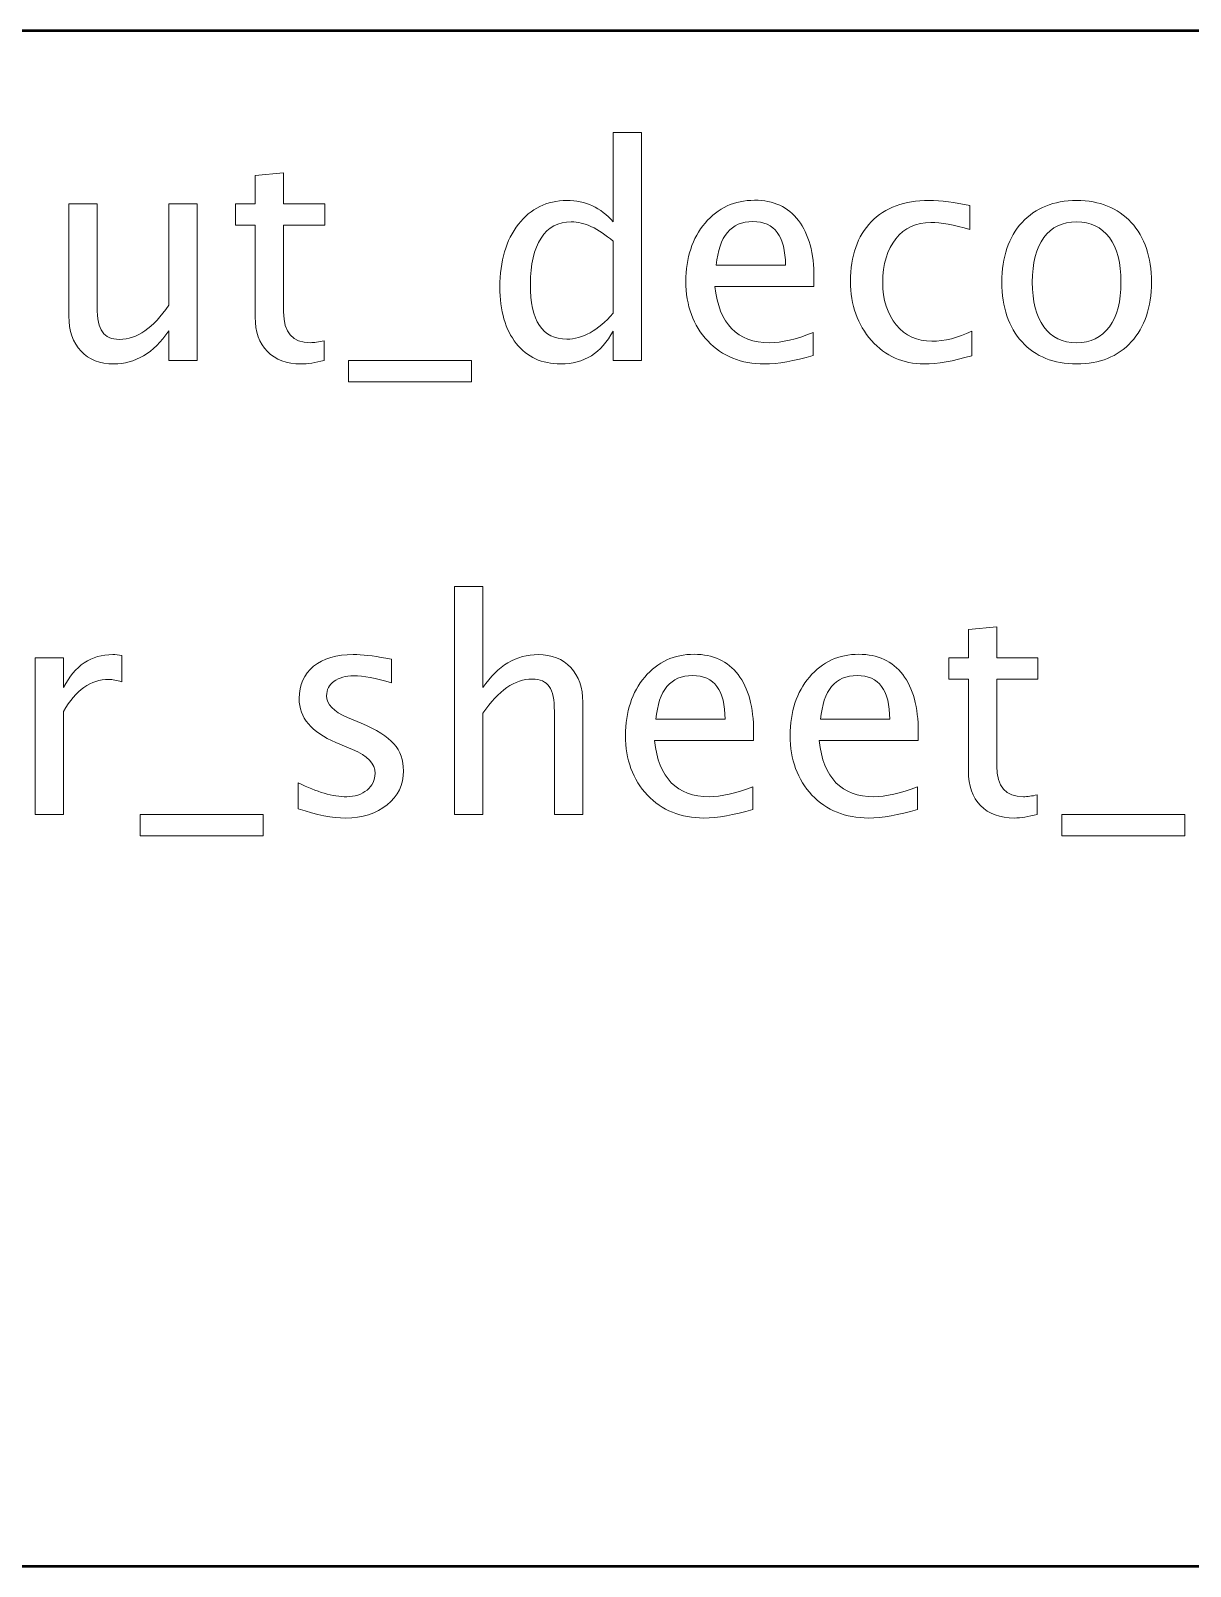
# Model space of a CAD drawing. Header units: centimetres. Extents: x -26.9 to 26.9, y -5.2 to 5.2.
# Drawn here: x -7.328 to -4.006, y -5.2 to -0.8 of the extents above; entities that cross this region are included whole.
import ezdxf

# ---------------------------------------------------------------- set-up
doc = ezdxf.new("R2010")
doc.units = ezdxf.units.CM
doc.header["$MEASUREMENT"] = 0
doc.layers.add('Layer 1', color=7, linetype='Continuous')

msp = doc.modelspace()

# ---------------------------------------------------------------- linework, layer by layer
at = {"layer": 'Layer 1', "lineweight": 53}
msp.add_open_spline([(-26.95, -4.7), (-26.95, -4.7), (-26.95, -1.3), (-26.95, -1.3), (-26.95, -1.3), (-26.95, -1.02386), (-26.72614, -0.8), (-26.45, -0.8), (-26.45, -0.8), (-26.45, -0.8), (26.45, -0.8), (26.45, -0.8), (26.45, -0.8), (26.72614, -0.8), (26.95, -1.02386), (26.95, -1.3), (26.95, -1.3), (26.95, -1.3), (26.95, -4.7), (26.95, -4.7), (26.95, -4.7), (26.95, -4.97614), (26.72614, -5.2), (26.45, -5.2), (26.45, -5.2), (26.45, -5.2), (-26.45, -5.2), (-26.45, -5.2), (-26.45, -5.2), (-26.72614, -5.2), (-26.95, -4.97614), (-26.95, -4.7)], degree=3, knots=[0, 0, 0, 0, 0.1111111, 0.1111111, 0.1111111, 0.1111111, 0.2222222, 0.2222222, 0.2222222, 0.2222222, 0.3333333, 0.3333333, 0.3333333, 0.3333333, 0.4444444, 0.4444444, 0.4444444, 0.4444444, 0.5555556, 0.5555556, 0.5555556, 0.5555556, 0.6666667, 0.6666667, 0.6666667, 0.6666667, 0.7777778, 0.7777778, 0.7777778, 0.7777778, 1, 1, 1, 1], dxfattribs=at)
at = {"layer": 'Layer 1', "color": 5, "lineweight": 9}
for points, knots in [([(-5.65959, -1.74469), (-5.65959, -1.74469), (-5.65959, -1.66045), (-5.65959, -1.66045), (-5.65959, -1.66045), (-5.69275, -1.72338), (-5.7427, -1.75485), (-5.80945, -1.75485), (-5.80945, -1.75485), (-5.86363, -1.75485), (-5.90625, -1.73524), (-5.93729, -1.69587), (-5.93729, -1.69587), (-5.96834, -1.6565), (-5.98386, -1.60273), (-5.98386, -1.53457), (-5.98386, -1.53457), (-5.98386, -1.46007), (-5.96622, -1.4001), (-5.93108, -1.35466), (-5.93108, -1.35466), (-5.89581, -1.30936), (-5.84952, -1.28664), (-5.79209, -1.28664), (-5.79209, -1.28664), (-5.73889, -1.28664), (-5.69458, -1.30696), (-5.65959, -1.34774), (-5.65959, -1.34774), (-5.65959, -1.34774), (-5.65959, -1.09191), (-5.65959, -1.09191), (-5.65959, -1.09191), (-5.65959, -1.09191), (-5.5783, -1.09191), (-5.5783, -1.09191), (-5.5783, -1.09191), (-5.5783, -1.09191), (-5.5783, -1.74469), (-5.5783, -1.74469), (-5.5783, -1.74469), (-5.5783, -1.74469), (-5.65959, -1.74469), (-5.65959, -1.74469)], [0, 0, 0, 0, 0.0833333, 0.0833333, 0.0833333, 0.0833333, 0.1666667, 0.1666667, 0.1666667, 0.1666667, 0.25, 0.25, 0.25, 0.25, 0.3333333, 0.3333333, 0.3333333, 0.3333333, 0.4166667, 0.4166667, 0.4166667, 0.4166667, 0.5, 0.5, 0.5, 0.5, 0.5833333, 0.5833333, 0.5833333, 0.5833333, 0.6666667, 0.6666667, 0.6666667, 0.6666667, 0.75, 0.75, 0.75, 0.75, 0.8333333, 0.8333333, 0.8333333, 0.8333333, 1, 1, 1, 1]), ([(-6.48763, -1.74455), (-6.51275, -1.75146), (-6.53462, -1.75485), (-6.5531, -1.75485), (-6.5531, -1.75485), (-6.59459, -1.75485), (-6.62691, -1.743), (-6.65005, -1.71929), (-6.65005, -1.71929), (-6.67333, -1.69558), (-6.6849, -1.6627), (-6.6849, -1.62051), (-6.6849, -1.62051), (-6.6849, -1.62051), (-6.6849, -1.35692), (-6.6849, -1.35692), (-6.6849, -1.35692), (-6.6849, -1.35692), (-6.74107, -1.35692), (-6.74107, -1.35692), (-6.74107, -1.35692), (-6.74107, -1.35692), (-6.74107, -1.29595), (-6.74107, -1.29595), (-6.74107, -1.29595), (-6.74107, -1.29595), (-6.6849, -1.29595), (-6.6849, -1.29595), (-6.6849, -1.29595), (-6.6849, -1.29595), (-6.6849, -1.21482), (-6.6849, -1.21482), (-6.6849, -1.21482), (-6.6849, -1.21482), (-6.60362, -1.20705), (-6.60362, -1.20705), (-6.60362, -1.20705), (-6.60362, -1.20705), (-6.60362, -1.29595), (-6.60362, -1.29595), (-6.60362, -1.29595), (-6.60362, -1.29595), (-6.48594, -1.29595), (-6.48594, -1.29595), (-6.48594, -1.29595), (-6.48594, -1.29595), (-6.48594, -1.35692), (-6.48594, -1.35692), (-6.48594, -1.35692), (-6.48594, -1.35692), (-6.60362, -1.35692), (-6.60362, -1.35692), (-6.60362, -1.35692), (-6.60362, -1.35692), (-6.60362, -1.60584), (-6.60362, -1.60584), (-6.60362, -1.60584), (-6.60362, -1.66454), (-6.57808, -1.69389), (-6.52714, -1.69389), (-6.52714, -1.69389), (-6.51627, -1.69389), (-6.50315, -1.69206), (-6.48763, -1.68853), (-6.48763, -1.68853), (-6.48763, -1.68853), (-6.48763, -1.74455), (-6.48763, -1.74455)], [0, 0, 0, 0, 0.0555556, 0.0555556, 0.0555556, 0.0555556, 0.1111111, 0.1111111, 0.1111111, 0.1111111, 0.1666667, 0.1666667, 0.1666667, 0.1666667, 0.2222222, 0.2222222, 0.2222222, 0.2222222, 0.2777778, 0.2777778, 0.2777778, 0.2777778, 0.3333333, 0.3333333, 0.3333333, 0.3333333, 0.3888889, 0.3888889, 0.3888889, 0.3888889, 0.4444444, 0.4444444, 0.4444444, 0.4444444, 0.5, 0.5, 0.5, 0.5, 0.5555556, 0.5555556, 0.5555556, 0.5555556, 0.6111111, 0.6111111, 0.6111111, 0.6111111, 0.6666667, 0.6666667, 0.6666667, 0.6666667, 0.7222222, 0.7222222, 0.7222222, 0.7222222, 0.7777778, 0.7777778, 0.7777778, 0.7777778, 0.8333333, 0.8333333, 0.8333333, 0.8333333, 0.8888889, 0.8888889, 0.8888889, 0.8888889, 1, 1, 1, 1]), ([(-6.9327, -1.74469), (-6.9327, -1.74469), (-6.9327, -1.66031), (-6.9327, -1.66031), (-6.9327, -1.66031), (-6.97602, -1.72338), (-7.02865, -1.75485), (-7.09046, -1.75485), (-7.09046, -1.75485), (-7.12969, -1.75485), (-7.16087, -1.74257), (-7.18402, -1.71788), (-7.18402, -1.71788), (-7.2073, -1.69318), (-7.21887, -1.66002), (-7.21887, -1.61811), (-7.21887, -1.61811), (-7.21887, -1.61811), (-7.21887, -1.29595), (-7.21887, -1.29595), (-7.21887, -1.29595), (-7.21887, -1.29595), (-7.13759, -1.29595), (-7.13759, -1.29595), (-7.13759, -1.29595), (-7.13759, -1.29595), (-7.13759, -1.59158), (-7.13759, -1.59158), (-7.13759, -1.59158), (-7.13759, -1.62531), (-7.13265, -1.64916), (-7.12291, -1.66327), (-7.12291, -1.66327), (-7.11304, -1.67752), (-7.09667, -1.68458), (-7.07367, -1.68458), (-7.07367, -1.68458), (-7.02399, -1.68458), (-6.97686, -1.65198), (-6.9327, -1.58664), (-6.9327, -1.58664), (-6.9327, -1.58664), (-6.9327, -1.29595), (-6.9327, -1.29595), (-6.9327, -1.29595), (-6.9327, -1.29595), (-6.85141, -1.29595), (-6.85141, -1.29595), (-6.85141, -1.29595), (-6.85141, -1.29595), (-6.85141, -1.74469), (-6.85141, -1.74469), (-6.85141, -1.74469), (-6.85141, -1.74469), (-6.9327, -1.74469), (-6.9327, -1.74469)], [0, 0, 0, 0, 0.0666667, 0.0666667, 0.0666667, 0.0666667, 0.1333333, 0.1333333, 0.1333333, 0.1333333, 0.2, 0.2, 0.2, 0.2, 0.2666667, 0.2666667, 0.2666667, 0.2666667, 0.3333333, 0.3333333, 0.3333333, 0.3333333, 0.4, 0.4, 0.4, 0.4, 0.4666667, 0.4666667, 0.4666667, 0.4666667, 0.5333333, 0.5333333, 0.5333333, 0.5333333, 0.6, 0.6, 0.6, 0.6, 0.6666667, 0.6666667, 0.6666667, 0.6666667, 0.7333333, 0.7333333, 0.7333333, 0.7333333, 0.8, 0.8, 0.8, 0.8, 0.8666667, 0.8666667, 0.8666667, 0.8666667, 1, 1, 1, 1]), ([(-5.08611, -1.7303), (-5.14072, -1.74667), (-5.18742, -1.75485), (-5.22637, -1.75485), (-5.22637, -1.75485), (-5.29283, -1.75485), (-5.34688, -1.73284), (-5.38851, -1.68895), (-5.38851, -1.68895), (-5.43014, -1.64507), (-5.45102, -1.5882), (-5.45102, -1.51821), (-5.45102, -1.51821), (-5.45102, -1.45033), (-5.43268, -1.39459), (-5.39585, -1.35099), (-5.39585, -1.35099), (-5.35902, -1.30753), (-5.31188, -1.28579), (-5.25445, -1.28579), (-5.25445, -1.28579), (-5.20012, -1.28579), (-5.15807, -1.30513), (-5.12844, -1.34379), (-5.12844, -1.34379), (-5.09881, -1.38246), (-5.08399, -1.43721), (-5.08399, -1.50819), (-5.08399, -1.50819), (-5.08399, -1.50819), (-5.08441, -1.53302), (-5.08441, -1.53302), (-5.08441, -1.53302), (-5.08441, -1.53302), (-5.36805, -1.53302), (-5.36805, -1.53302), (-5.36805, -1.53302), (-5.35619, -1.64027), (-5.30384, -1.69389), (-5.21113, -1.69389), (-5.21113, -1.69389), (-5.17712, -1.69389), (-5.13549, -1.68429), (-5.08611, -1.6651), (-5.08611, -1.6651), (-5.08611, -1.6651), (-5.08611, -1.7303), (-5.08611, -1.7303)], [0, 0, 0, 0, 0.0769231, 0.0769231, 0.0769231, 0.0769231, 0.1538462, 0.1538462, 0.1538462, 0.1538462, 0.2307692, 0.2307692, 0.2307692, 0.2307692, 0.3076923, 0.3076923, 0.3076923, 0.3076923, 0.3846154, 0.3846154, 0.3846154, 0.3846154, 0.4615385, 0.4615385, 0.4615385, 0.4615385, 0.5384615, 0.5384615, 0.5384615, 0.5384615, 0.6153846, 0.6153846, 0.6153846, 0.6153846, 0.6923077, 0.6923077, 0.6923077, 0.6923077, 0.7692308, 0.7692308, 0.7692308, 0.7692308, 0.8461538, 0.8461538, 0.8461538, 0.8461538, 1, 1, 1, 1]), ([(-4.63215, -1.73114), (-4.68478, -1.74695), (-4.73022, -1.75485), (-4.76846, -1.75485), (-4.76846, -1.75485), (-4.82914, -1.75485), (-4.87937, -1.73241), (-4.91931, -1.68768), (-4.91931, -1.68768), (-4.95924, -1.64281), (-4.97928, -1.58622), (-4.97928, -1.51806), (-4.97928, -1.51806), (-4.97928, -1.44525), (-4.95952, -1.38838), (-4.92001, -1.34774), (-4.92001, -1.34774), (-4.8805, -1.30696), (-4.82533, -1.28664), (-4.75449, -1.28664), (-4.75449, -1.28664), (-4.71963, -1.28664), (-4.68041, -1.29144), (-4.63723, -1.30103), (-4.63723, -1.30103), (-4.63723, -1.30103), (-4.63723, -1.36962), (-4.63723, -1.36962), (-4.63723, -1.36962), (-4.68309, -1.35607), (-4.72048, -1.3493), (-4.74927, -1.3493), (-4.74927, -1.3493), (-4.79104, -1.3493), (-4.82448, -1.36496), (-4.84946, -1.39614), (-4.84946, -1.39614), (-4.87443, -1.42733), (-4.88699, -1.46896), (-4.88699, -1.52089), (-4.88699, -1.52089), (-4.88699, -1.57126), (-4.87401, -1.6119), (-4.84819, -1.64309), (-4.84819, -1.64309), (-4.82236, -1.67413), (-4.78864, -1.68966), (-4.74673, -1.68966), (-4.74673, -1.68966), (-4.70962, -1.68966), (-4.67152, -1.68006), (-4.63215, -1.66087), (-4.63215, -1.66087), (-4.63215, -1.66087), (-4.63215, -1.73114), (-4.63215, -1.73114)], [0, 0, 0, 0, 0.0666667, 0.0666667, 0.0666667, 0.0666667, 0.1333333, 0.1333333, 0.1333333, 0.1333333, 0.2, 0.2, 0.2, 0.2, 0.2666667, 0.2666667, 0.2666667, 0.2666667, 0.3333333, 0.3333333, 0.3333333, 0.3333333, 0.4, 0.4, 0.4, 0.4, 0.4666667, 0.4666667, 0.4666667, 0.4666667, 0.5333333, 0.5333333, 0.5333333, 0.5333333, 0.6, 0.6, 0.6, 0.6, 0.6666667, 0.6666667, 0.6666667, 0.6666667, 0.7333333, 0.7333333, 0.7333333, 0.7333333, 0.8, 0.8, 0.8, 0.8, 0.8666667, 0.8666667, 0.8666667, 0.8666667, 1, 1, 1, 1]), ([(-4.33143, -1.75485), (-4.39733, -1.75485), (-4.44954, -1.73382), (-4.48793, -1.69177), (-4.48793, -1.69177), (-4.52645, -1.64972), (-4.54564, -1.59257), (-4.54564, -1.52046), (-4.54564, -1.52046), (-4.54564, -1.4485), (-4.52645, -1.39149), (-4.48793, -1.34958), (-4.48793, -1.34958), (-4.44954, -1.30767), (-4.39733, -1.28664), (-4.33143, -1.28664), (-4.33143, -1.28664), (-4.26553, -1.28664), (-4.21332, -1.30767), (-4.17494, -1.34958), (-4.17494, -1.34958), (-4.13642, -1.39149), (-4.11722, -1.4485), (-4.11722, -1.52046), (-4.11722, -1.52046), (-4.11722, -1.59257), (-4.13642, -1.64972), (-4.17494, -1.69177), (-4.17494, -1.69177), (-4.21332, -1.73382), (-4.26553, -1.75485), (-4.33143, -1.75485)], [0, 0, 0, 0, 0.1111111, 0.1111111, 0.1111111, 0.1111111, 0.2222222, 0.2222222, 0.2222222, 0.2222222, 0.3333333, 0.3333333, 0.3333333, 0.3333333, 0.4444444, 0.4444444, 0.4444444, 0.4444444, 0.5555556, 0.5555556, 0.5555556, 0.5555556, 0.6666667, 0.6666667, 0.6666667, 0.6666667, 0.7777778, 0.7777778, 0.7777778, 0.7777778, 1, 1, 1, 1]), ([(-5.65959, -1.40334), (-5.70178, -1.36623), (-5.74171, -1.3476), (-5.77953, -1.3476), (-5.77953, -1.3476), (-5.81678, -1.3476), (-5.84557, -1.36312), (-5.86603, -1.39431), (-5.86603, -1.39431), (-5.88649, -1.42535), (-5.89665, -1.46938), (-5.89665, -1.52639), (-5.89665, -1.52639), (-5.89665, -1.63124), (-5.86194, -1.68373), (-5.79237, -1.68373), (-5.79237, -1.68373), (-5.74722, -1.68373), (-5.70291, -1.65904), (-5.65959, -1.60979), (-5.65959, -1.60979), (-5.65959, -1.60979), (-5.65959, -1.40334), (-5.65959, -1.40334)], [0, 0, 0, 0, 0.1428571, 0.1428571, 0.1428571, 0.1428571, 0.2857143, 0.2857143, 0.2857143, 0.2857143, 0.4285714, 0.4285714, 0.4285714, 0.4285714, 0.5714286, 0.5714286, 0.5714286, 0.5714286, 0.7142857, 0.7142857, 0.7142857, 0.7142857, 1, 1, 1, 1]), ([(-5.36381, -1.47206), (-5.36381, -1.47206), (-5.16569, -1.47206), (-5.16569, -1.47206), (-5.16569, -1.47206), (-5.16569, -1.38852), (-5.19688, -1.34676), (-5.25911, -1.34676), (-5.25911, -1.34676), (-5.32176, -1.34676), (-5.35662, -1.38852), (-5.36381, -1.47206)], [0, 0, 0, 0, 0.25, 0.25, 0.25, 0.25, 0.5, 0.5, 0.5, 0.5, 1, 1, 1, 1]), ([(-4.33157, -1.69389), (-4.29136, -1.69389), (-4.26003, -1.67879), (-4.23773, -1.64845), (-4.23773, -1.64845), (-4.21558, -1.61825), (-4.20443, -1.5755), (-4.20443, -1.52046), (-4.20443, -1.52046), (-4.20443, -1.46557), (-4.21558, -1.42296), (-4.23773, -1.39276), (-4.23773, -1.39276), (-4.26003, -1.3627), (-4.29136, -1.3476), (-4.33157, -1.3476), (-4.33157, -1.3476), (-4.37193, -1.3476), (-4.40326, -1.3627), (-4.42527, -1.39276), (-4.42527, -1.39276), (-4.44743, -1.42296), (-4.45843, -1.46557), (-4.45843, -1.52046), (-4.45843, -1.52046), (-4.45843, -1.5755), (-4.44743, -1.61825), (-4.42527, -1.64845), (-4.42527, -1.64845), (-4.40326, -1.67879), (-4.37193, -1.69389), (-4.33157, -1.69389)], [0, 0, 0, 0, 0.1111111, 0.1111111, 0.1111111, 0.1111111, 0.2222222, 0.2222222, 0.2222222, 0.2222222, 0.3333333, 0.3333333, 0.3333333, 0.3333333, 0.4444444, 0.4444444, 0.4444444, 0.4444444, 0.5555556, 0.5555556, 0.5555556, 0.5555556, 0.6666667, 0.6666667, 0.6666667, 0.6666667, 0.7777778, 0.7777778, 0.7777778, 0.7777778, 1, 1, 1, 1]), ([(-6.41736, -1.80565), (-6.41736, -1.80565), (-6.41736, -1.74469), (-6.41736, -1.74469), (-6.41736, -1.74469), (-6.41736, -1.74469), (-6.06515, -1.74469), (-6.06515, -1.74469), (-6.06515, -1.74469), (-6.06515, -1.74469), (-6.06515, -1.80565), (-6.06515, -1.80565), (-6.06515, -1.80565), (-6.06515, -1.80565), (-6.41736, -1.80565), (-6.41736, -1.80565)], [0, 0, 0, 0, 0.2, 0.2, 0.2, 0.2, 0.4, 0.4, 0.4, 0.4, 0.6, 0.6, 0.6, 0.6, 1, 1, 1, 1]), ([(-6.1139, -3.04573), (-6.1139, -3.04573), (-6.1139, -2.39295), (-6.1139, -2.39295), (-6.1139, -2.39295), (-6.1139, -2.39295), (-6.03262, -2.39295), (-6.03262, -2.39295), (-6.03262, -2.39295), (-6.03262, -2.39295), (-6.03262, -2.6818), (-6.03262, -2.6818), (-6.03262, -2.6818), (-5.98958, -2.61901), (-5.9368, -2.58768), (-5.87443, -2.58768), (-5.87443, -2.58768), (-5.8352, -2.58768), (-5.80402, -2.59996), (-5.78102, -2.62465), (-5.78102, -2.62465), (-5.75802, -2.64921), (-5.74644, -2.68237), (-5.74644, -2.72385), (-5.74644, -2.72385), (-5.74644, -2.72385), (-5.74644, -3.04573), (-5.74644, -3.04573), (-5.74644, -3.04573), (-5.74644, -3.04573), (-5.82773, -3.04573), (-5.82773, -3.04573), (-5.82773, -3.04573), (-5.82773, -3.04573), (-5.82773, -2.75038), (-5.82773, -2.75038), (-5.82773, -2.75038), (-5.82773, -2.71708), (-5.83266, -2.69337), (-5.8424, -2.67926), (-5.8424, -2.67926), (-5.85228, -2.66501), (-5.86851, -2.65796), (-5.89123, -2.65796), (-5.89123, -2.65796), (-5.94118, -2.65796), (-5.98831, -2.69055), (-6.03262, -2.75575), (-6.03262, -2.75575), (-6.03262, -2.75575), (-6.03262, -3.04573), (-6.03262, -3.04573), (-6.03262, -3.04573), (-6.03262, -3.04573), (-6.1139, -3.04573), (-6.1139, -3.04573)], [0, 0, 0, 0, 0.0666667, 0.0666667, 0.0666667, 0.0666667, 0.1333333, 0.1333333, 0.1333333, 0.1333333, 0.2, 0.2, 0.2, 0.2, 0.2666667, 0.2666667, 0.2666667, 0.2666667, 0.3333333, 0.3333333, 0.3333333, 0.3333333, 0.4, 0.4, 0.4, 0.4, 0.4666667, 0.4666667, 0.4666667, 0.4666667, 0.5333333, 0.5333333, 0.5333333, 0.5333333, 0.6, 0.6, 0.6, 0.6, 0.6666667, 0.6666667, 0.6666667, 0.6666667, 0.7333333, 0.7333333, 0.7333333, 0.7333333, 0.8, 0.8, 0.8, 0.8, 0.8666667, 0.8666667, 0.8666667, 0.8666667, 1, 1, 1, 1]), ([(-4.44426, -3.04559), (-4.46938, -3.0525), (-4.49125, -3.05589), (-4.50973, -3.05589), (-4.50973, -3.05589), (-4.55122, -3.05589), (-4.58354, -3.04404), (-4.60668, -3.02033), (-4.60668, -3.02033), (-4.62996, -2.99662), (-4.64153, -2.96374), (-4.64153, -2.92155), (-4.64153, -2.92155), (-4.64153, -2.92155), (-4.64153, -2.65796), (-4.64153, -2.65796), (-4.64153, -2.65796), (-4.64153, -2.65796), (-4.6977, -2.65796), (-4.6977, -2.65796), (-4.6977, -2.65796), (-4.6977, -2.65796), (-4.6977, -2.59699), (-4.6977, -2.59699), (-4.6977, -2.59699), (-4.6977, -2.59699), (-4.64153, -2.59699), (-4.64153, -2.59699), (-4.64153, -2.59699), (-4.64153, -2.59699), (-4.64153, -2.51586), (-4.64153, -2.51586), (-4.64153, -2.51586), (-4.64153, -2.51586), (-4.56025, -2.50809), (-4.56025, -2.50809), (-4.56025, -2.50809), (-4.56025, -2.50809), (-4.56025, -2.59699), (-4.56025, -2.59699), (-4.56025, -2.59699), (-4.56025, -2.59699), (-4.44257, -2.59699), (-4.44257, -2.59699), (-4.44257, -2.59699), (-4.44257, -2.59699), (-4.44257, -2.65796), (-4.44257, -2.65796), (-4.44257, -2.65796), (-4.44257, -2.65796), (-4.56025, -2.65796), (-4.56025, -2.65796), (-4.56025, -2.65796), (-4.56025, -2.65796), (-4.56025, -2.90688), (-4.56025, -2.90688), (-4.56025, -2.90688), (-4.56025, -2.96558), (-4.53471, -2.99493), (-4.48377, -2.99493), (-4.48377, -2.99493), (-4.4729, -2.99493), (-4.45978, -2.9931), (-4.44426, -2.98957), (-4.44426, -2.98957), (-4.44426, -2.98957), (-4.44426, -3.04559), (-4.44426, -3.04559)], [0, 0, 0, 0, 0.0555556, 0.0555556, 0.0555556, 0.0555556, 0.1111111, 0.1111111, 0.1111111, 0.1111111, 0.1666667, 0.1666667, 0.1666667, 0.1666667, 0.2222222, 0.2222222, 0.2222222, 0.2222222, 0.2777778, 0.2777778, 0.2777778, 0.2777778, 0.3333333, 0.3333333, 0.3333333, 0.3333333, 0.3888889, 0.3888889, 0.3888889, 0.3888889, 0.4444444, 0.4444444, 0.4444444, 0.4444444, 0.5, 0.5, 0.5, 0.5, 0.5555556, 0.5555556, 0.5555556, 0.5555556, 0.6111111, 0.6111111, 0.6111111, 0.6111111, 0.6666667, 0.6666667, 0.6666667, 0.6666667, 0.7222222, 0.7222222, 0.7222222, 0.7222222, 0.7777778, 0.7777778, 0.7777778, 0.7777778, 0.8333333, 0.8333333, 0.8333333, 0.8333333, 0.8888889, 0.8888889, 0.8888889, 0.8888889, 1, 1, 1, 1]), ([(-7.31533, -3.04573), (-7.31533, -3.04573), (-7.31533, -2.59699), (-7.31533, -2.59699), (-7.31533, -2.59699), (-7.31533, -2.59699), (-7.23405, -2.59699), (-7.23405, -2.59699), (-7.23405, -2.59699), (-7.23405, -2.59699), (-7.23405, -2.6818), (-7.23405, -2.6818), (-7.23405, -2.6818), (-7.20173, -2.61901), (-7.15489, -2.58768), (-7.09336, -2.58768), (-7.09336, -2.58768), (-7.08504, -2.58768), (-7.07629, -2.58839), (-7.06726, -2.5898), (-7.06726, -2.5898), (-7.06726, -2.5898), (-7.06726, -2.66586), (-7.06726, -2.66586), (-7.06726, -2.66586), (-7.08137, -2.6612), (-7.09378, -2.6588), (-7.10451, -2.6588), (-7.10451, -2.6588), (-7.15616, -2.6588), (-7.19934, -2.68928), (-7.23405, -2.75038), (-7.23405, -2.75038), (-7.23405, -2.75038), (-7.23405, -3.04573), (-7.23405, -3.04573), (-7.23405, -3.04573), (-7.23405, -3.04573), (-7.31533, -3.04573), (-7.31533, -3.04573)], [0, 0, 0, 0, 0.0909091, 0.0909091, 0.0909091, 0.0909091, 0.1818182, 0.1818182, 0.1818182, 0.1818182, 0.2727273, 0.2727273, 0.2727273, 0.2727273, 0.3636364, 0.3636364, 0.3636364, 0.3636364, 0.4545455, 0.4545455, 0.4545455, 0.4545455, 0.5454545, 0.5454545, 0.5454545, 0.5454545, 0.6363636, 0.6363636, 0.6363636, 0.6363636, 0.7272727, 0.7272727, 0.7272727, 0.7272727, 0.8181818, 0.8181818, 0.8181818, 0.8181818, 1, 1, 1, 1]), ([(-6.56165, -3.02964), (-6.56165, -3.02964), (-6.56165, -2.95514), (-6.56165, -2.95514), (-6.56165, -2.95514), (-6.50845, -2.98167), (-6.4623, -2.99493), (-6.42293, -2.99493), (-6.42293, -2.99493), (-6.39951, -2.99493), (-6.38004, -2.98858), (-6.36465, -2.97588), (-6.36465, -2.97588), (-6.34927, -2.96332), (-6.34151, -2.94752), (-6.34151, -2.92847), (-6.34151, -2.92847), (-6.34151, -2.90067), (-6.3631, -2.87767), (-6.40628, -2.85946), (-6.40628, -2.85946), (-6.40628, -2.85946), (-6.45384, -2.83928), (-6.45384, -2.83928), (-6.45384, -2.83928), (-6.52397, -2.81021), (-6.55911, -2.76816), (-6.55911, -2.71355), (-6.55911, -2.71355), (-6.55911, -2.67447), (-6.54528, -2.6437), (-6.51762, -2.62127), (-6.51762, -2.62127), (-6.48996, -2.59883), (-6.452, -2.58768), (-6.40388, -2.58768), (-6.40388, -2.58768), (-6.37891, -2.58768), (-6.34786, -2.59107), (-6.31103, -2.59798), (-6.31103, -2.59798), (-6.31103, -2.59798), (-6.2941, -2.60123), (-6.2941, -2.60123), (-6.2941, -2.60123), (-6.2941, -2.60123), (-6.2941, -2.66896), (-6.2941, -2.66896), (-6.2941, -2.66896), (-6.3394, -2.65542), (-6.37552, -2.64864), (-6.40247, -2.64864), (-6.40247, -2.64864), (-6.42618, -2.64864), (-6.44495, -2.65386), (-6.4592, -2.66416), (-6.4592, -2.66416), (-6.47331, -2.67447), (-6.48037, -2.68829), (-6.48037, -2.70565), (-6.48037, -2.70565), (-6.48037, -2.73006), (-6.46061, -2.75081), (-6.42096, -2.7676), (-6.42096, -2.7676), (-6.42096, -2.7676), (-6.38187, -2.78411), (-6.38187, -2.78411), (-6.38187, -2.78411), (-6.33756, -2.80274), (-6.30623, -2.82249), (-6.28789, -2.84323), (-6.28789, -2.84323), (-6.2694, -2.86398), (-6.26023, -2.88994), (-6.26023, -2.92099), (-6.26023, -2.92099), (-6.26023, -2.96036), (-6.27575, -2.99267), (-6.30694, -3.01793), (-6.30694, -3.01793), (-6.33798, -3.04319), (-6.37778, -3.05589), (-6.42618, -3.05589), (-6.42618, -3.05589), (-6.46343, -3.05589), (-6.50845, -3.04714), (-6.56165, -3.02964)], [0, 0, 0, 0, 0.0434783, 0.0434783, 0.0434783, 0.0434783, 0.0869565, 0.0869565, 0.0869565, 0.0869565, 0.1304348, 0.1304348, 0.1304348, 0.1304348, 0.173913, 0.173913, 0.173913, 0.173913, 0.2173913, 0.2173913, 0.2173913, 0.2173913, 0.2608696, 0.2608696, 0.2608696, 0.2608696, 0.3043478, 0.3043478, 0.3043478, 0.3043478, 0.3478261, 0.3478261, 0.3478261, 0.3478261, 0.3913043, 0.3913043, 0.3913043, 0.3913043, 0.4347826, 0.4347826, 0.4347826, 0.4347826, 0.4782609, 0.4782609, 0.4782609, 0.4782609, 0.5217391, 0.5217391, 0.5217391, 0.5217391, 0.5652174, 0.5652174, 0.5652174, 0.5652174, 0.6086957, 0.6086957, 0.6086957, 0.6086957, 0.6521739, 0.6521739, 0.6521739, 0.6521739, 0.6956522, 0.6956522, 0.6956522, 0.6956522, 0.7391304, 0.7391304, 0.7391304, 0.7391304, 0.7826087, 0.7826087, 0.7826087, 0.7826087, 0.826087, 0.826087, 0.826087, 0.826087, 0.8695652, 0.8695652, 0.8695652, 0.8695652, 0.9130435, 0.9130435, 0.9130435, 0.9130435, 1, 1, 1, 1]), ([(-5.25905, -3.03134), (-5.31366, -3.04771), (-5.36036, -3.05589), (-5.39931, -3.05589), (-5.39931, -3.05589), (-5.46577, -3.05589), (-5.51982, -3.03388), (-5.56145, -2.98999), (-5.56145, -2.98999), (-5.60308, -2.94611), (-5.62396, -2.88924), (-5.62396, -2.81925), (-5.62396, -2.81925), (-5.62396, -2.75137), (-5.60562, -2.69563), (-5.56879, -2.65203), (-5.56879, -2.65203), (-5.53196, -2.60857), (-5.48482, -2.58683), (-5.42739, -2.58683), (-5.42739, -2.58683), (-5.37306, -2.58683), (-5.33101, -2.60617), (-5.30138, -2.64483), (-5.30138, -2.64483), (-5.27175, -2.6835), (-5.25693, -2.73825), (-5.25693, -2.80923), (-5.25693, -2.80923), (-5.25693, -2.80923), (-5.25735, -2.83406), (-5.25735, -2.83406), (-5.25735, -2.83406), (-5.25735, -2.83406), (-5.54099, -2.83406), (-5.54099, -2.83406), (-5.54099, -2.83406), (-5.52913, -2.94131), (-5.47678, -2.99493), (-5.38407, -2.99493), (-5.38407, -2.99493), (-5.35006, -2.99493), (-5.30843, -2.98533), (-5.25905, -2.96614), (-5.25905, -2.96614), (-5.25905, -2.96614), (-5.25905, -3.03134), (-5.25905, -3.03134)], [0, 0, 0, 0, 0.0769231, 0.0769231, 0.0769231, 0.0769231, 0.1538462, 0.1538462, 0.1538462, 0.1538462, 0.2307692, 0.2307692, 0.2307692, 0.2307692, 0.3076923, 0.3076923, 0.3076923, 0.3076923, 0.3846154, 0.3846154, 0.3846154, 0.3846154, 0.4615385, 0.4615385, 0.4615385, 0.4615385, 0.5384615, 0.5384615, 0.5384615, 0.5384615, 0.6153846, 0.6153846, 0.6153846, 0.6153846, 0.6923077, 0.6923077, 0.6923077, 0.6923077, 0.7692308, 0.7692308, 0.7692308, 0.7692308, 0.8461538, 0.8461538, 0.8461538, 0.8461538, 1, 1, 1, 1]), ([(-4.78731, -3.03134), (-4.84192, -3.04771), (-4.88862, -3.05589), (-4.92757, -3.05589), (-4.92757, -3.05589), (-4.99403, -3.05589), (-5.04808, -3.03388), (-5.08971, -2.98999), (-5.08971, -2.98999), (-5.13134, -2.94611), (-5.15222, -2.88924), (-5.15222, -2.81925), (-5.15222, -2.81925), (-5.15222, -2.75137), (-5.13388, -2.69563), (-5.09705, -2.65203), (-5.09705, -2.65203), (-5.06022, -2.60857), (-5.01308, -2.58683), (-4.95565, -2.58683), (-4.95565, -2.58683), (-4.90132, -2.58683), (-4.85927, -2.60617), (-4.82964, -2.64483), (-4.82964, -2.64483), (-4.80001, -2.6835), (-4.78519, -2.73825), (-4.78519, -2.80923), (-4.78519, -2.80923), (-4.78519, -2.80923), (-4.78561, -2.83406), (-4.78561, -2.83406), (-4.78561, -2.83406), (-4.78561, -2.83406), (-5.06925, -2.83406), (-5.06925, -2.83406), (-5.06925, -2.83406), (-5.05739, -2.94131), (-5.00504, -2.99493), (-4.91233, -2.99493), (-4.91233, -2.99493), (-4.87832, -2.99493), (-4.83669, -2.98533), (-4.78731, -2.96614), (-4.78731, -2.96614), (-4.78731, -2.96614), (-4.78731, -3.03134), (-4.78731, -3.03134)], [0, 0, 0, 0, 0.0769231, 0.0769231, 0.0769231, 0.0769231, 0.1538462, 0.1538462, 0.1538462, 0.1538462, 0.2307692, 0.2307692, 0.2307692, 0.2307692, 0.3076923, 0.3076923, 0.3076923, 0.3076923, 0.3846154, 0.3846154, 0.3846154, 0.3846154, 0.4615385, 0.4615385, 0.4615385, 0.4615385, 0.5384615, 0.5384615, 0.5384615, 0.5384615, 0.6153846, 0.6153846, 0.6153846, 0.6153846, 0.6923077, 0.6923077, 0.6923077, 0.6923077, 0.7692308, 0.7692308, 0.7692308, 0.7692308, 0.8461538, 0.8461538, 0.8461538, 0.8461538, 1, 1, 1, 1]), ([(-5.53675, -2.7731), (-5.53675, -2.7731), (-5.33863, -2.7731), (-5.33863, -2.7731), (-5.33863, -2.7731), (-5.33863, -2.68956), (-5.36982, -2.6478), (-5.43205, -2.6478), (-5.43205, -2.6478), (-5.4947, -2.6478), (-5.52956, -2.68956), (-5.53675, -2.7731)], [0, 0, 0, 0, 0.25, 0.25, 0.25, 0.25, 0.5, 0.5, 0.5, 0.5, 1, 1, 1, 1]), ([(-5.06501, -2.7731), (-5.06501, -2.7731), (-4.86689, -2.7731), (-4.86689, -2.7731), (-4.86689, -2.7731), (-4.86689, -2.68956), (-4.89808, -2.6478), (-4.96031, -2.6478), (-4.96031, -2.6478), (-5.02296, -2.6478), (-5.05782, -2.68956), (-5.06501, -2.7731)], [0, 0, 0, 0, 0.25, 0.25, 0.25, 0.25, 0.5, 0.5, 0.5, 0.5, 1, 1, 1, 1]), ([(-7.01462, -3.10669), (-7.01462, -3.10669), (-7.01462, -3.04573), (-7.01462, -3.04573), (-7.01462, -3.04573), (-7.01462, -3.04573), (-6.66241, -3.04573), (-6.66241, -3.04573), (-6.66241, -3.04573), (-6.66241, -3.04573), (-6.66241, -3.10669), (-6.66241, -3.10669), (-6.66241, -3.10669), (-6.66241, -3.10669), (-7.01462, -3.10669), (-7.01462, -3.10669)], [0, 0, 0, 0, 0.2, 0.2, 0.2, 0.2, 0.4, 0.4, 0.4, 0.4, 0.6, 0.6, 0.6, 0.6, 1, 1, 1, 1]), ([(-4.37399, -3.10669), (-4.37399, -3.10669), (-4.37399, -3.04573), (-4.37399, -3.04573), (-4.37399, -3.04573), (-4.37399, -3.04573), (-4.02178, -3.04573), (-4.02178, -3.04573), (-4.02178, -3.04573), (-4.02178, -3.04573), (-4.02178, -3.10669), (-4.02178, -3.10669), (-4.02178, -3.10669), (-4.02178, -3.10669), (-4.37399, -3.10669), (-4.37399, -3.10669)], [0, 0, 0, 0, 0.2, 0.2, 0.2, 0.2, 0.4, 0.4, 0.4, 0.4, 0.6, 0.6, 0.6, 0.6, 1, 1, 1, 1])]:
    msp.add_open_spline(points, degree=3, knots=knots, dxfattribs=at)

doc.saveas('drawing.dxf')
